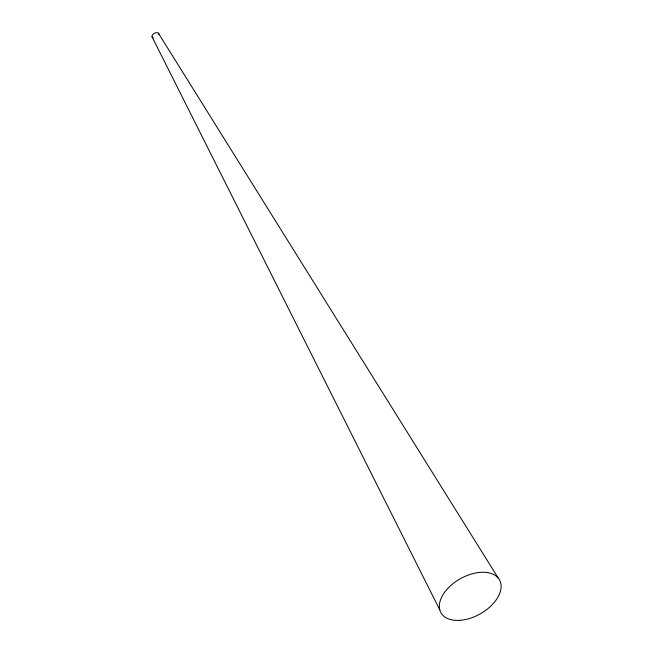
<?xml version="1.0" encoding="UTF-8"?>
<svg xmlns="http://www.w3.org/2000/svg" width="653" height="653" viewBox="0 0 653 653"><rect width="100%" height="100%" fill="white"/><g stroke="black" fill="none" stroke-linecap="round" stroke-linejoin="round"><path stroke-width="0.98" d="M158.459 33.279L498.215 578.044M152.035 36.788L439.804 609.943M152.304 37.303A3.689 2.22 -29.3 0 1 154.785 33.107A3.689 2.22 -29.3 0 1 158.769 34.413M153.439 37.898A3.689 2.22 -29.3 0 1 152.778 37.678M459.688 620.35A33.564 20.202 -29.3 0 0 500.647 582.729A33.564 20.202 -29.3 0 0 450.341 585.929A33.564 20.202 -29.3 0 0 459.688 620.35"/></g></svg>
